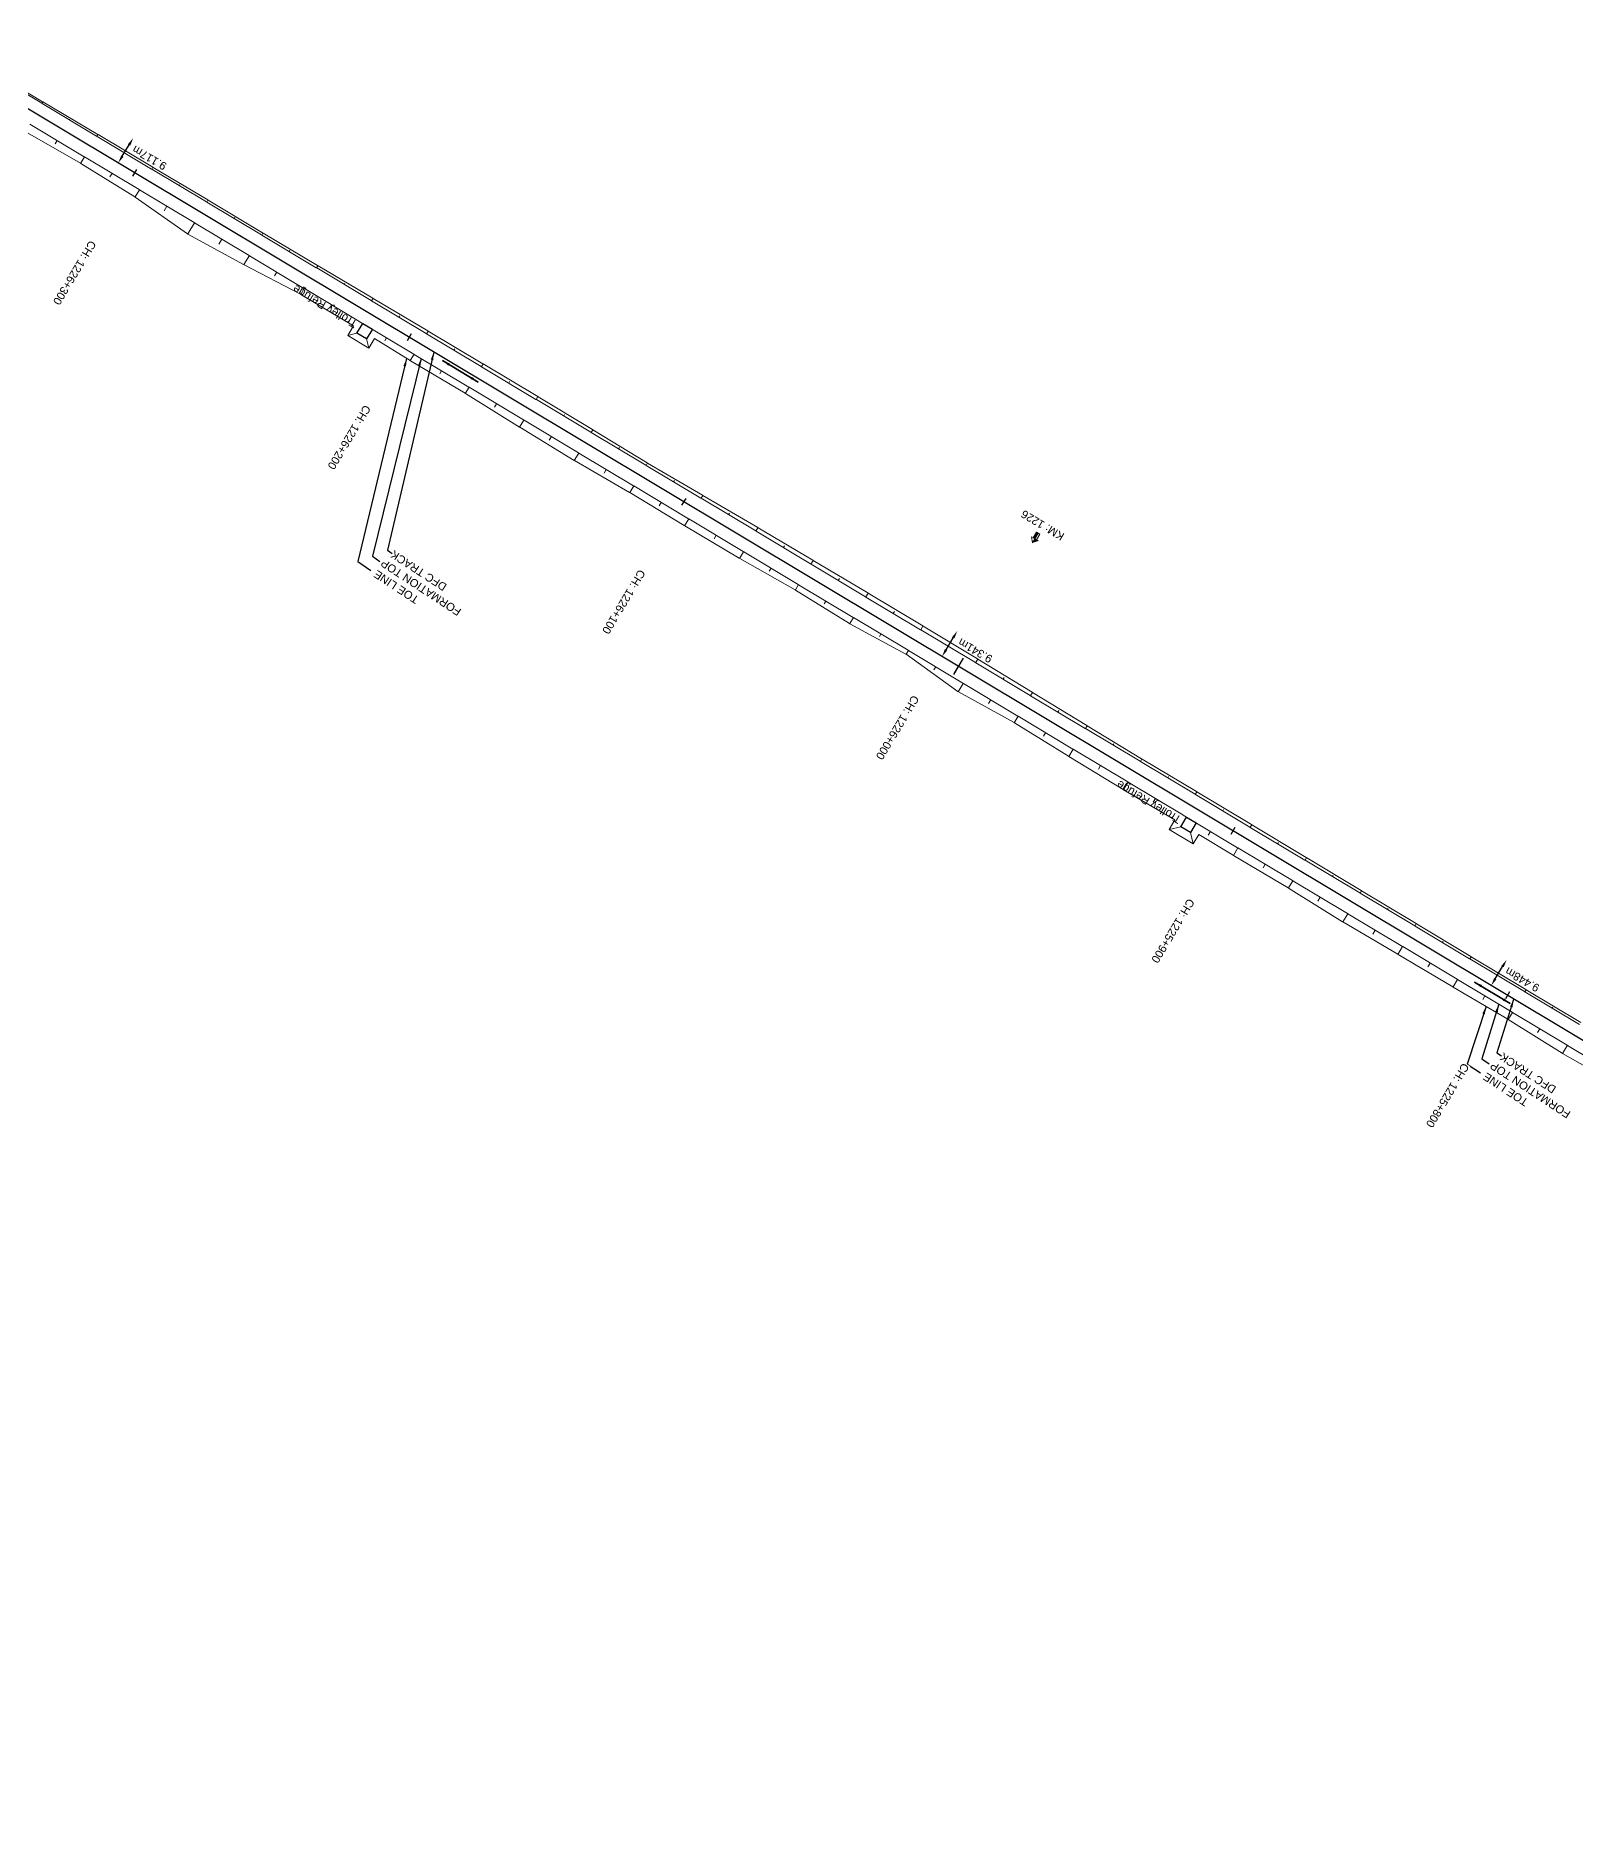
# Model space of a CAD drawing. Header units: metres. Extents: x 609381 to 616074, y 3398603 to 3402640.
# Drawn here: x 615152 to 615633, y 3398642 to 3399202 of the extents above; entities that cross this region are included whole.
import ezdxf
from ezdxf.enums import TextEntityAlignment as Align

# ---------------------------------------------------------------- set-up
doc = ezdxf.new("R2010")
doc.units = ezdxf.units.M
doc.header["$MEASUREMENT"] = 0
doc.layers.get('Defpoints').update_dxf_attribs({"lineweight": 0})
for name, color, linetype, lineweight in [('C-ALIG-LABL-DG', 1, 'Continuous', 25), ('Km post', 1, 'Continuous', 13), ('PROPOSED DFCC TOE LINE', 239, 'Continuous', 0), ('PROPOSED DFCC TRACK', 1, 'Continuous', 0), ('PROPOSED FORMATION LINE - PLAN', 187, 'Continuous', 0)]:
    doc.layers.add(name, color=color, linetype=linetype, lineweight=lineweight)
for name, color, linetype in [('DFCC LINE', 1, 'Continuous'), ('Dimension', 10, 'Continuous'), ('Trolley Refuse', 10, 'Continuous')]:
    doc.layers.add(name, color=color, linetype=linetype)
doc.styles.add('Arial', font='arial.ttf')
doc.styles.get("Standard").update_dxf_attribs({"font": 'arial.ttf'})
doc.styles.add('Style-Arial', font='arial.ttf')
doc.dimstyles.new('ISO-25', dxfattribs={"dimtxt": 2.5, "dimasz": 2.5, "dimexe": 1.25, "dimexo": 0.625, "dimtad": 1, "dimtxsty": 'Standard', "dimcen": 2.5, "dimadec": 0, "dimazin": 0, "dimtfac": 1, "dimtmove": 0, "dimatfit": 3, "dimfxl": 1, "dimarcsym": 0})
doc.dimstyles.get("Standard").update_dxf_attribs({"dimtxt": 2.5, "dimasz": 2.5, "dimexe": 0.18, "dimexo": 0.0625, "dimgap": 0.09, "dimtad": 0, "dimtih": 1, "dimtoh": 1, "dimdec": 3, "dimzin": 0, "dimdsep": 46, "dimtxsty": 'Standard', "dimcen": 0.09, "dimadec": 0, "dimazin": 0, "dimtfac": 1, "dimtdec": 3, "dimtofl": 0, "dimtmove": 0, "dimatfit": 3, "dimfxl": 1, "dimtolj": 1, "dimtzin": 0, "dimarcsym": 0})

# ---------------------------------------------------------------- blocks, each defined once
blk = doc.blocks.new('*D118')
at = {"layer": 'Defpoints', "color": 0, "transparency": 16777216}
for p in [(615611.93, 3398912.92), (615611.93, 3398912.92), (615607.08, 3398904.81)]:
    blk.add_point(p, dxfattribs=at)
at = {"layer": 'Dimension', "color": 0, "lineweight": -2, "transparency": 16777216}
blk.add_line((615608.36, 3398906.96), (615610.65, 3398910.78), dxfattribs=at)
at = {"layer": 'Dimension', "color": 0, "transparency": 16777216}
for points in [[(615610.29, 3398910.99), (615611, 3398910.56), (615611.93, 3398912.92)], [(615608, 3398907.17), (615608.72, 3398906.75), (615607.08, 3398904.81)]]:
    blk.add_solid(points, dxfattribs=at)
at = {"layer": 'Dimension', "color": 0, "lineweight": 0, "transparency": 16777216, "insert": (615616.81, 3398906.68), "char_height": 2.5, "attachment_point": 5, "rotation": 150, "style": 'Style-Arial'}
blk.add_mtext('\\A1;9.448m', dxfattribs=at)
blk = doc.blocks.new('TerminatorOpen_0.5')
at = {"color": 0, "linetype": 'ByBlock', "lineweight": -2}
for q in [(-1, 0.25), (-1, 0), (-1, -0.25)]:
    blk.add_line((0, 0), q, dxfattribs=at)
blk = doc.blocks.new('*D119')
at = {"layer": 'Defpoints', "color": 0, "transparency": 16777216}
for p in [(615440.32, 3399015.64), (615440.32, 3399015.64), (615435.53, 3399007.62)]:
    blk.add_point(p, dxfattribs=at)
at = {"layer": 'Dimension', "color": 0, "lineweight": -2, "transparency": 16777216}
blk.add_line((615436.81, 3399009.77), (615439.04, 3399013.49), dxfattribs=at)
at = {"layer": 'Dimension', "color": 0, "transparency": 16777216}
for points in [[(615438.68, 3399013.71), (615439.4, 3399013.28), (615440.32, 3399015.64)], [(615436.45, 3399009.98), (615437.17, 3399009.55), (615435.53, 3399007.62)]]:
    blk.add_solid(points, dxfattribs=at)
at = {"layer": 'Dimension', "color": 0, "lineweight": 0, "transparency": 16777216, "insert": (615445.93, 3399009.49), "char_height": 2.5, "attachment_point": 5, "rotation": 150, "style": 'Style-Arial'}
blk.add_mtext('\\A1;9.341m', dxfattribs=at)
blk = doc.blocks.new('*D120')
at = {"layer": 'Defpoints', "color": 0, "transparency": 16777216}
for p in [(615182.89, 3399169.65), (615182.89, 3399169.65), (615178.2, 3399161.84)]:
    blk.add_point(p, dxfattribs=at)
at = {"layer": 'Dimension', "color": 0, "lineweight": -2, "transparency": 16777216}
blk.add_line((615179.48, 3399163.98), (615181.6, 3399167.51), dxfattribs=at)
at = {"layer": 'Dimension', "color": 0, "transparency": 16777216}
for points in [[(615181.24, 3399167.73), (615181.96, 3399167.3), (615182.89, 3399169.65)], [(615179.13, 3399164.2), (615179.84, 3399163.77), (615178.2, 3399161.84)]]:
    blk.add_solid(points, dxfattribs=at)
at = {"layer": 'Dimension', "color": 0, "lineweight": 0, "transparency": 16777216, "insert": (615187.95, 3399163.45), "char_height": 2.5, "attachment_point": 5, "rotation": 150, "style": 'Style-Arial'}
blk.add_mtext('\\A1;9.117m', dxfattribs=at)
blk = doc.blocks.new('Tick Hor')
blk.add_lwpolyline([(-0.5, 0), (0.5, 0)])
blk = doc.blocks.new('KM Post')
at = {"layer": 'Km post', "lineweight": 13}
h = blk.add_hatch(color=256, dxfattribs=at)
h.paths.add_polyline_path([(0, -8.9), (1.6, -8.9), (1.6, -3.8), (0, -3.8)])
h.paths.add_polyline_path([(0, -3.8), (0, 0), (-3.4, -3.8)])
for p, q in [((0, -8.9), (0, 0)), ((3.1, -3.8), (0, 0)), ((3.1, -3.8), (-3.4, -3.8))]:
    blk.add_line(p, q, dxfattribs=at)
blk.add_lwpolyline([(1.6, -3.8), (1.6, -8.9), (-1.6, -8.9), (-1.6, -3.8)], dxfattribs=at)

msp = doc.modelspace()

# ---------------------------------------------------------------- linework, layer by layer
at = {"layer": 'C-ALIG-LABL-DG', "color": 1, "linetype": 'Continuous', "lineweight": 25}
msp.add_line((615440.6285, 3399004.5651), (615439.3434, 3399002.4207), dxfattribs=at)
at = {"layer": 'DFCC LINE', "lineweight": 30, "flags": 128}
msp.add_lwpolyline([(616050.924, 3398641.8763), (615995.5563, 3398673.4593), (615992.299, 3398675.3174), (615989.0419, 3398677.1759), (615985.7853, 3398679.0352), (615982.5293, 3398680.8956), (615979.2742, 3398682.7575), (615976.0202, 3398684.6213), (615972.7675, 3398686.4874), (615969.5163, 3398688.3562, -0.00350177), (615921.1509, 3398716.6385), (615917.928, 3398718.5556), (615914.7066, 3398720.4753), (615911.4866, 3398722.3972), (615908.2677, 3398724.321), (615905.0497, 3398726.2464), (615901.8324, 3398728.1728), (615898.6155, 3398730.1001), (615895.3988, 3398732.0277), (614373.1535, 3399644.2878)], format="xyb", dxfattribs=at)
msp.add_lwpolyline([(615895.3986, 3398732.0278), (614373.154, 3399644.2875)], dxfattribs=at)
at = {"layer": 'PROPOSED DFCC TOE LINE', "lineweight": 0}
for p, q in [((615252.7883, 3399108.683), (615249.902, 3399107.9599)), ((615255.7904, 3399106.8837), (615256.5135, 3399103.9974)), ((615510.1172, 3398954.4694), (615506.5203, 3398953.5683)), ((615513.1193, 3398952.6701), (615514.0204, 3398949.0732))]:
    msp.add_line(p, q, dxfattribs=at)
at = {"layer": 'PROPOSED DFCC TOE LINE', "lineweight": 0, "flags": 128}
for points in [[(615137.5434, 3399191.1752), (615154.5985, 3399180.9955), (615154.7081, 3399180.9304), (615171.7911, 3399170.7768), (615171.9006, 3399170.7118), (615188.9836, 3399160.5581), (615189.0931, 3399160.493), (615206.1492, 3399150.2943), (615206.2745, 3399150.2193), (615223.3117, 3399140.0255), (615223.4371, 3399139.9505), (615240.5029, 3399129.8046), (615240.6145, 3399129.7386), (615257.7139, 3399119.6168), (615257.8255, 3399119.5508), (615274.9091, 3399109.4025), (615275.0378, 3399109.3257), (615292.0808, 3399099.1491), (615292.2096, 3399099.0722), (615309.2515, 3399088.8939), (615309.3644, 3399088.8264), (615326.3618, 3399078.538), (615326.4744, 3399078.4699), (615343.4693, 3399068.1774), (615343.5819, 3399068.1092), (615360.7028, 3399058.027), (615360.8249, 3399057.9558), (615377.9675, 3399047.9288), (615378.0895, 3399047.8575), (615395.1605, 3399037.7108), (615395.2917, 3399037.6332), (615412.3703, 3399027.5208), (615412.4903, 3399027.4498), (615429.5138, 3399017.2204), (615429.6334, 3399017.1485), (615446.635, 3399006.8825), (615446.7443, 3399006.8154), (615463.7075, 3398996.4636), (615463.8171, 3398996.3968), (615480.7787, 3398986.0425), (615480.8883, 3398985.9756), (615497.8935, 3398975.694), (615498.0181, 3398975.6194), (615515.0547, 3398965.423), (615515.1794, 3398965.3484), (615532.2167, 3398955.1534), (615532.3389, 3398955.0795), (615549.3429, 3398944.8239), (615549.465, 3398944.7499), (615566.4654, 3398934.4883), (615566.5827, 3398934.4178), (615583.6108, 3398924.191), (615583.7323, 3398924.118), (615600.7529, 3398913.8881), (615600.8744, 3398913.8151), (615617.898, 3398903.5903), (615618.0251, 3398903.514), (615635.0478, 3398893.3002)], [(615251.7188, 3399110.9912), (615235.2466, 3399120.7815), (615235.1367, 3399120.8504), (615217.5188, 3399130.075), (615217.3786, 3399130.1253), (615199.9484, 3399139.6633), (615199.8252, 3399139.7418), (615183.5327, 3399151.2147), (615183.4244, 3399151.2816), (615166.4988, 3399161.698), (615166.3883, 3399161.7614), (615149.1619, 3399171.6758)], [(615258.2898, 3399106.9612), (615256.5135, 3399103.9974), (615249.902, 3399107.9599), (615251.7188, 3399110.9912)], [(615508.3231, 3398956.5763), (615492.2716, 3398966.0304), (615492.1473, 3398966.1055), (615475.1751, 3398976.4424), (615475.0661, 3398976.5101), (615458.1544, 3398986.9479), (615458.0421, 3398987.01), (615440.644, 3398996.636), (615440.5316, 3398996.6982), (615424.3655, 3399008.3582), (615424.2455, 3399008.4294), (615406.7663, 3399017.8983), (615406.6457, 3399017.9685), (615389.7754, 3399028.4284), (615389.6464, 3399028.5096), (615372.339, 3399038.2618), (615372.2174, 3399038.3339), (615355.1599, 3399048.5031), (615355.0373, 3399048.5732), (615338.0326, 3399058.8494), (615337.9186, 3399058.9152), (615320.7147, 3399068.859), (615320.6008, 3399068.9249), (615303.6364, 3399079.2683), (615303.5255, 3399079.3391), (615286.6614, 3399089.8143), (615286.5412, 3399089.9054), (615269.4918, 3399100.0714), (615269.3626, 3399100.1473), (615258.2898, 3399106.9612)], [(615515.8041, 3398952.0493), (615514.0204, 3398949.0732), (615506.5203, 3398953.5683), (615508.3231, 3398956.5763)], [(615646.664, 3398873.7766), (615629.4044, 3398883.628), (615629.2912, 3398883.6944), (615612.4496, 3398894.2104), (615612.3239, 3398894.2891), (615595.2179, 3398904.3763), (615595.0951, 3398904.4473), (615578.0065, 3398914.5636), (615577.8828, 3398914.633), (615560.7684, 3398924.7158), (615560.6542, 3398924.7915), (615543.812, 3398935.3171), (615543.6894, 3398935.3902), (615526.5888, 3398945.4845), (615526.4661, 3398945.5576), (615515.8041, 3398952.0493)]]:
    msp.add_lwpolyline(points, dxfattribs=at)
at = {"layer": 'PROPOSED DFCC TOE LINE', "linetype": 'Continuous', "lineweight": 0, "flags": 128}
for points in [[(615154.398, 3399180.4709), (615154.6825, 3399180.9456)], [(615162.9757, 3399175.3304), (615163.1272, 3399175.5833)], [(615159.1203, 3399168.8972), (615158.4624, 3399167.7994)], [(615171.5533, 3399170.19), (615171.8751, 3399170.7269)], [(615167.698, 3399163.7567), (615166.473, 3399161.7127)], [(615180.1309, 3399165.0495), (615180.3011, 3399165.3335)], [(615176.2756, 3399158.6163), (615175.6331, 3399157.5441)], [(615188.7086, 3399159.909), (615189.0676, 3399160.5081)], [(615184.8532, 3399153.4758), (615183.5075, 3399151.2303)], [(615197.2862, 3399154.7686), (615197.4683, 3399155.0724)], [(615193.4308, 3399148.3354), (615192.5688, 3399146.897)], [(615205.8638, 3399149.6281), (615206.233, 3399150.2442)], [(615202.0085, 3399143.1949), (615199.9076, 3399139.6893)], [(615214.4414, 3399144.4877), (615214.6279, 3399144.7987)], [(615223.0191, 3399139.3472), (615223.3955, 3399139.9754)], [(615210.5861, 3399138.0545), (615209.6356, 3399136.4685)], [(615231.5967, 3399134.2068), (615231.7939, 3399134.5359)], [(615219.1637, 3399132.914), (615217.4724, 3399130.0917)], [(615240.1743, 3399129.0663), (615240.587, 3399129.7549)], [(615227.7414, 3399127.7736), (615227.0455, 3399126.6124)], [(615236.319, 3399122.6331), (615235.2195, 3399120.7985)], [(615248.752, 3399123.9259), (615248.9722, 3399124.2934)], [(615244.8966, 3399117.4927), (615244.356, 3399116.5906)], [(615257.3296, 3399118.7854), (615257.798, 3399119.567)], [(615265.9072, 3399113.645), (615266.1514, 3399114.0524)], [(615262.0519, 3399107.2117), (615261.4902, 3399106.2746)], [(615274.4849, 3399108.5045), (615274.993, 3399109.3524)], [(615270.6295, 3399102.0713), (615269.4468, 3399100.0978)], [(615283.0625, 3399103.3641), (615283.3207, 3399103.7949)], [(615279.2071, 3399096.9308), (615278.6216, 3399095.9538)], [(615291.6401, 3399098.2236), (615292.1647, 3399099.099)], [(615287.7848, 3399091.7904), (615286.6195, 3399089.846)], [(615300.2177, 3399093.0832), (615300.4839, 3399093.5273)], [(615296.3624, 3399086.6499), (615295.7376, 3399085.6073)], [(615308.7954, 3399087.9427), (615309.3354, 3399088.8438)], [(615304.94, 3399081.5095), (615303.6078, 3399079.2865)], [(615317.373, 3399082.8023), (615317.6317, 3399083.2339)], [(615325.9506, 3399077.6618), (615326.4454, 3399078.4874)], [(615313.5177, 3399076.369), (615312.8318, 3399075.2245)], [(615334.5283, 3399072.5213), (615334.7637, 3399072.9142)], [(615322.0953, 3399071.2286), (615320.6854, 3399068.8759)], [(615343.1059, 3399067.3809), (615343.5529, 3399068.1267)], [(615330.6729, 3399066.0881), (615330.0086, 3399064.9796)], [(615339.2506, 3399060.9477), (615338.0033, 3399058.8664)], [(615351.6835, 3399062.2404), (615351.9267, 3399062.6462)], [(615347.8282, 3399055.8072), (615347.1952, 3399054.751)], [(615360.2612, 3399057.1), (615360.7872, 3399057.9778)], [(615356.4058, 3399050.6668), (615355.1221, 3399048.5247)], [(615368.8388, 3399051.9595), (615369.1292, 3399052.4441)], [(615364.9835, 3399045.5263), (615364.3477, 3399044.4655)], [(615377.4164, 3399046.8191), (615378.0519, 3399047.8795)], [(615373.5611, 3399040.3859), (615372.3015, 3399038.284)], [(615385.9941, 3399041.6786), (615386.3212, 3399042.2245)], [(615382.1387, 3399035.2454), (615381.5775, 3399034.3089)], [(615394.5717, 3399036.5382), (615395.2446, 3399037.6611)], [(615390.7163, 3399030.105), (615389.7291, 3399028.4576)], [(615403.1493, 3399031.3977), (615403.4994, 3399031.9819)], [(615411.7269, 3399026.2573), (615412.4544, 3399027.4711)], [(615399.294, 3399024.9645), (615398.7614, 3399024.0758)], [(615420.3046, 3399021.1168), (615420.6653, 3399021.7187)], [(615407.8716, 3399019.824), (615406.7301, 3399017.9193)], [(615428.8822, 3399015.9764), (615429.5975, 3399017.17)], [(615416.4492, 3399014.6836), (615415.9899, 3399013.9171)], [(615437.4598, 3399010.8359), (615437.809, 3399011.4185)], [(615425.0269, 3399009.5431), (615424.3295, 3399008.3796)], [(615446.0375, 3399005.6955), (615446.7183, 3399006.8315)], [(615433.6045, 3399004.4027), (615433.0379, 3399003.4572)], [(615454.6151, 3399000.555), (615454.9348, 3399001.0885)], [(615442.1821, 3398999.2622), (615440.6172, 3398996.6509)], [(615450.7598, 3398994.1218), (615450.0661, 3398992.9643)], [(615463.1927, 3398995.4145), (615463.7909, 3398996.4127)], [(615459.3374, 3398988.9813), (615458.1276, 3398986.9627)], [(615471.7704, 3398990.2741), (615472.0484, 3398990.7381)], [(615467.915, 3398983.8409), (615467.2769, 3398982.7761)], [(615480.348, 3398985.1336), (615480.8621, 3398985.9916)], [(615476.4926, 3398978.7004), (615475.1491, 3398976.4585)], [(615488.9256, 3398979.9932), (615489.1726, 3398980.4053)], [(615485.0703, 3398973.56), (615484.3801, 3398972.4082)], [(615497.5032, 3398974.8527), (615497.9773, 3398975.6438)], [(615493.6479, 3398968.4195), (615492.2309, 3398966.055)], [(615506.0809, 3398969.7123), (615506.3194, 3398970.1103)], [(615502.2255, 3398963.2791), (615501.5364, 3398962.1292)], [(615514.6585, 3398964.5718), (615515.1385, 3398965.3728)], [(615523.2361, 3398959.4314), (615523.4778, 3398959.8347)], [(615531.8138, 3398954.2909), (615532.3003, 3398955.1028)], [(615519.3808, 3398952.9982), (615518.6944, 3398951.8528)], [(615540.3914, 3398949.1505), (615540.6274, 3398949.5443)], [(615527.9584, 3398947.8577), (615526.55, 3398945.5076)], [(615548.969, 3398944.01), (615549.4264, 3398944.7733)], [(615536.5361, 3398942.7172), (615535.8489, 3398941.5706)], [(615557.5467, 3398938.8696), (615557.7672, 3398939.2375)], [(615545.1137, 3398937.5768), (615543.7733, 3398935.3402)], [(615553.6913, 3398932.4363), (615552.9734, 3398931.2383)], [(615566.1243, 3398933.7291), (615566.5491, 3398934.438)], [(615562.269, 3398927.2959), (615560.7357, 3398924.7375)], [(615574.7019, 3398928.5887), (615574.9119, 3398928.939)], [(615570.8466, 3398922.1554), (615570.0987, 3398920.9075)], [(615583.2796, 3398923.4482), (615583.6945, 3398924.1407)], [(615579.4242, 3398917.015), (615577.9681, 3398914.5852)], [(615591.8572, 3398918.3078), (615592.0614, 3398918.6485)], [(615588.0018, 3398911.8745), (615587.2879, 3398910.6832)], [(615600.4348, 3398913.1673), (615600.8366, 3398913.8378)], [(615596.5795, 3398906.7341), (615595.1797, 3398904.3983)], [(615609.0124, 3398908.0268), (615609.2108, 3398908.3579)], [(615605.1571, 3398901.5936), (615604.4755, 3398900.4563)], [(615617.5901, 3398902.8864), (615617.9818, 3398903.54)], [(615613.7347, 3398896.4532), (615612.4067, 3398894.2372)], [(615626.1677, 3398897.7459), (615626.3622, 3398898.0705)], [(615622.3124, 3398891.3127), (615621.6014, 3398890.1263)], [(615630.89, 3398886.1723), (615629.3754, 3398883.645)]]:
    msp.add_lwpolyline(points, dxfattribs=at)
at = {"layer": 'PROPOSED FORMATION LINE - PLAN', "lineweight": 0, "flags": 128}
for points in [[(615634.6615, 3398892.6557), (615617.6334, 3398902.8604), (615617.5063, 3398902.9366), (615600.4726, 3398913.1446), (615600.351, 3398913.2175), (615583.3174, 3398923.4256), (615583.1957, 3398923.4984), (615566.1579, 3398933.709), (615566.0405, 3398933.7793), (615549.0077, 3398943.9868), (615548.8852, 3398944.0602), (615531.8524, 3398954.2678), (615531.73, 3398954.3412), (615514.6993, 3398964.5474), (615514.5747, 3398964.6221), (615497.544, 3398974.8283), (615497.4194, 3398974.903), (615480.3742, 3398985.1179), (615480.2642, 3398985.1839), (615463.219, 3398995.3988), (615463.1089, 3398995.4648), (615446.0637, 3399005.6797), (615445.9537, 3399005.7457), (615428.9181, 3399015.9549), (615428.7984, 3399016.0266), (615411.7628, 3399026.2358), (615411.6431, 3399026.3075), (615394.6186, 3399036.51), (615394.4879, 3399036.5884), (615377.4538, 3399046.7967), (615377.3326, 3399046.8693), (615360.2985, 3399057.0776), (615360.1774, 3399057.1502), (615343.135, 3399067.3635), (615343.0221, 3399067.4311), (615325.9797, 3399077.6444), (615325.8668, 3399077.712), (615308.8244, 3399087.9253), (615308.7116, 3399087.9929), (615291.6849, 3399098.1968), (615291.5563, 3399098.2738), (615274.5296, 3399108.4777), (615274.4011, 3399108.5547), (615257.357, 3399118.769), (615257.2458, 3399118.8356), (615240.2018, 3399129.0499), (615240.0905, 3399129.1166), (615223.0606, 3399139.3223), (615222.9353, 3399139.3975), (615205.9053, 3399149.6033), (615205.78, 3399149.6784), (615188.734, 3399159.8938), (615188.6247, 3399159.9593), (615171.5788, 3399170.1747), (615171.4695, 3399170.2402), (615154.4235, 3399180.4556), (615154.3142, 3399180.5211), (615137.2773, 3399190.7311)], [(615647.9614, 3398875.9416), (615630.9188, 3398886.155), (615630.8062, 3398886.2225), (615613.7781, 3398896.4272), (615613.6509, 3398896.5034), (615596.6173, 3398906.7114), (615596.4957, 3398906.7843), (615579.462, 3398916.9923), (615579.3404, 3398917.0652), (615562.3025, 3398927.2758), (615562.1851, 3398927.3461), (615545.1524, 3398937.5536), (615545.0299, 3398937.627), (615527.9971, 3398947.8345), (615527.8746, 3398947.9079), (615510.844, 3398958.1141), (615510.7194, 3398958.1888), (615493.6887, 3398968.3951), (615493.5641, 3398968.4697), (615476.5189, 3398978.6847), (615476.4088, 3398978.7506), (615459.3636, 3398988.9656), (615459.2536, 3398989.0316), (615442.2084, 3398999.2465), (615442.0983, 3398999.3125), (615425.0627, 3399009.5217), (615424.9431, 3399009.5934), (615407.9075, 3399019.8026), (615407.7878, 3399019.8743), (615390.7633, 3399030.0768), (615390.6325, 3399030.1552), (615373.5985, 3399040.3635), (615373.4773, 3399040.4361), (615356.4432, 3399050.6444), (615356.322, 3399050.717), (615339.2796, 3399060.9302), (615339.1668, 3399060.9979), (615322.1243, 3399071.2112), (615322.0115, 3399071.2788), (615304.9691, 3399081.4921), (615304.8562, 3399081.5597), (615287.8296, 3399091.7635), (615287.701, 3399091.8406), (615270.6743, 3399102.0445), (615270.5457, 3399102.1215), (615253.5017, 3399112.3358), (615253.3904, 3399112.4024), (615236.3464, 3399122.6167), (615236.2352, 3399122.6833), (615219.2053, 3399132.8891), (615219.0799, 3399132.9642), (615202.05, 3399143.17), (615201.9247, 3399143.2451), (615184.8787, 3399153.4606), (615184.7694, 3399153.526), (615167.7234, 3399163.7415), (615167.6141, 3399163.807), (615150.5682, 3399174.0224)]]:
    msp.add_lwpolyline(points, dxfattribs=at)
at = {"layer": 'Trolley Refuse'}
for points in [[(615254.5876, 3399111.6851), (615257.5897, 3399109.8858), (615255.7904, 3399106.8837), (615252.7883, 3399108.683)], [(615511.9165, 3398957.4715), (615514.9186, 3398955.6722), (615513.1193, 3398952.6701), (615510.1172, 3398954.4694)]]:
    msp.add_lwpolyline(points, close=True, dxfattribs=at)

# ---------------------------------------------------------------- block references
at = {"layer": 'C-ALIG-LABL-DG', "color": 1, "linetype": 'Continuous', "lineweight": 25, "rotation": 239.0663372052358}
for p, xscale, yscale, zscale in [((615183.2996, 3399158.7787), 2.5, 2.5, 2.5), ((615269.0759, 3399107.3742), 2.5, 2.5, 2.5), ((615354.8522, 3399055.9696), 2.5, 2.5, 2.5), ((615440.6285, 3399004.5651), 5.999999999999999, 5.999999999999999, 5.999999999999999), ((615526.4048, 3398953.1606), 2.5, 2.5, 2.5), ((615612.1811, 3398901.7561), 2.5, 2.5, 2.5)]:
    msp.add_blockref('Tick Hor', p, dxfattribs=dict(at, xscale=xscale, yscale=yscale, zscale=zscale))

# ---------------------------------------------------------------- texts
at = {"layer": 'C-ALIG-LABL-DG', "color": 1, "style": 'Arial'}
msp.add_text('CH: 1226+000', height=2.5, rotation=239.066337, dxfattribs=at).set_placement((615426.3773, 3398995.7906))
at = {"layer": 'PROPOSED DFCC TOE LINE', "lineweight": 0}
for p in [(615259.101, 3399034.7931), (615605.6397, 3398877.8013)]:
    msp.add_text('TOE LINE', height=2.5, rotation=146.744466, dxfattribs=at).set_placement(p, align=Align.RIGHT)
at = {"layer": 'PROPOSED DFCC TRACK', "color": 10, "linetype": 'Continuous', "lineweight": -3, "ltscale": 5}
for p in [(615264.347, 3399040.952), (615610.8857, 3398883.9602)]:
    msp.add_text('DFC TRACK', height=2.5, rotation=146.968472, dxfattribs=at).set_placement(p, align=Align.RIGHT)
at = {"layer": 'PROPOSED FORMATION LINE - PLAN', "lineweight": 0}
for p in [(615261.2754, 3399038.2451), (615607.8141, 3398881.2532)]:
    msp.add_text('FORMATION TOP', height=2.5, rotation=146.744466, dxfattribs=at).set_placement(p, align=Align.RIGHT)
at = {"layer": 'Trolley Refuse'}
for p in [(615253.1682, 3399112.2702), (615510.5363, 3398957.4003)]:
    msp.add_text('Trolley Refuge', height=2.5, rotation=149.17669, dxfattribs=at).set_placement(p)

# ---------------------------------------------------------------- dimensions: what is measured, and where the dimension line sits
at = {"layer": 'Dimension', "color": 10, "lineweight": 0}
for base, p1, p2, angle, picture, middle in [((615182.8882, 3399169.6541), (615178.1961, 3399161.8372), (615182.8882, 3399169.6541), 59.026157, '*D120', (615187.9545, 3399163.4483)), ((615440.323, 3399015.6387), (615435.5262, 3399007.6229), (615440.323, 3399015.6387), 59.102777, '*D119', (615445.9289, 3399009.4899)), ((615611.9286, 3398912.9222), (615607.079, 3398904.8137), (615611.9286, 3398912.9222), 59.116651, '*D118', (615616.8135, 3398906.6831))]:
    dim = msp.add_linear_dim(base=base, p1=p1, p2=p2, angle=angle, dimstyle='Standard', override={"dimexe": 0.125, "dimexo": 0.125, "dimgap": 0.125, "dimtad": 1, "dimtih": 0, "dimtoh": 0, "dimzin": 11, "dimpost": 'm', "dimtxsty": 'Style-Arial', "dimsah": 1, "dimadec": 4, "dimazin": 3, "dimtmove": 2, "dimldrblk": 'TerminatorOpen_0.5', "dimfrac": 2, "dimtzin": 11}, dxfattribs=at)
    dim.commit()
    dim.dimension.update_dxf_attribs({"geometry": picture, "text_midpoint": middle, "dimtype": 129, "text_rotation": 150})

# ---------------------------------------------------------------- leaders
at = {"layer": 'PROPOSED DFCC TOE LINE', "lineweight": 0}
for points in [[(615268.2988, 3399100.802), (615253.0769, 3399037.3212), (615257.1648, 3399034.5559)], [(615605.4774, 3398898.3264), (615599.6156, 3398880.3294), (615603.7035, 3398877.564)]]:
    msp.add_leader(points, dimstyle='ISO-25', override={"dimtxt": 3, "dimasz": 2.5, "dimgap": 0.625, "dimtad": 0, "dimdec": 3, "dimzin": 2, "dimtdec": 3}, dxfattribs=at)
at = {"layer": 'PROPOSED DFCC TRACK', "color": 10, "linetype": 'Continuous', "lineweight": -3, "ltscale": 5}
for points in [[(615276.7914, 3399102.7504), (615262.3624, 3399040.856), (615263.7912, 3399039.8868)], [(615614.1039, 3398900.5072), (615608.9011, 3398883.8641), (615610.3299, 3398882.8949)]]:
    msp.add_leader(points, dimstyle='ISO-25', override={"dimtxt": 3, "dimasz": 2.5, "dimgap": 0.625, "dimtad": 0, "dimdec": 3, "dimzin": 2, "dimtdec": 3}, dxfattribs=at)
at = {"layer": 'PROPOSED DFCC TRACK', "linetype": 'Continuous', "lineweight": 0}
for points in [[(615279.4543, 3399100.1288), (615290.6426, 3399093.4073)], [(615290.6426, 3399093.4073), (615279.4543, 3399100.1288)], [(615601.8656, 3398905.9419), (615613.0539, 3398899.2203)], [(615613.0539, 3398899.2203), (615601.8656, 3398905.9419)]]:
    msp.add_leader(points, dimstyle='ISO-25', override={"dimtxt": 3, "dimasz": 2.5, "dimtad": 0, "dimdec": 3, "dimzin": 2, "dimtdec": 3}, dxfattribs=at)
at = {"layer": 'PROPOSED FORMATION LINE - PLAN', "lineweight": 0}
for points in [[(615272.793, 3399100.7747), (615257.5864, 3399038.9652), (615259.9234, 3399037.371)], [(615609.5138, 3398898.9827), (615604.1251, 3398881.9733), (615606.4621, 3398880.3792)]]:
    msp.add_leader(points, dimstyle='ISO-25', override={"dimtxt": 3, "dimasz": 2.5, "dimgap": 0.625, "dimtad": 0, "dimdec": 3, "dimzin": 2, "dimtdec": 3}, dxfattribs=at)

# ---------------------------------------------------------------- next in the draw order: texts
at = {"layer": 'C-ALIG-LABL-DG', "color": 1, "linetype": 'Continuous', "lineweight": 25, "char_height": 2.5, "style": 'Arial', "bg_fill": 3, "box_fill_scale": 1.04, "bg_fill_color": 256, "bg_fill_true_color": 13158600, "bg_fill_transparency": 0}
for s, insert, width, attachment_point, rotation in [('CH: 1226+300', (615170.3971, 3399137.2489), 22.502814, 4, 239.066337), ('CH: 1226+200', (615256.1734, 3399085.8443), 22.502814, 4, 239.066337), ('KM: 1226', (615472.7297, 3399043.7351), 14.67807, 1, 149.066337), ('CH: 1226+100', (615341.9497, 3399034.4398), 22.502814, 4, 239.066337), ('CH: 1225+900', (615513.5023, 3398931.6307), 22.502814, 4, 239.066337), ('CH: 1225+800', (615599.2786, 3398880.2262), 22.502814, 4, 239.066337)]:
    msp.add_mtext(s, dxfattribs=dict(at, insert=insert, width=width, attachment_point=attachment_point, rotation=rotation))

# ---------------------------------------------------------------- next in the draw order: block references
at = {"layer": 'C-ALIG-LABL-DG', "color": 1, "linetype": 'Continuous', "lineweight": 25, "xscale": 0.393304112219177, "yscale": 0.393304112219177, "zscale": 0.393304112219177, "rotation": 149.0663372076679}
msp.add_blockref('KM Post', (615463.7606, 3399043.1645), dxfattribs=at)

doc.saveas('drawing.dxf')
